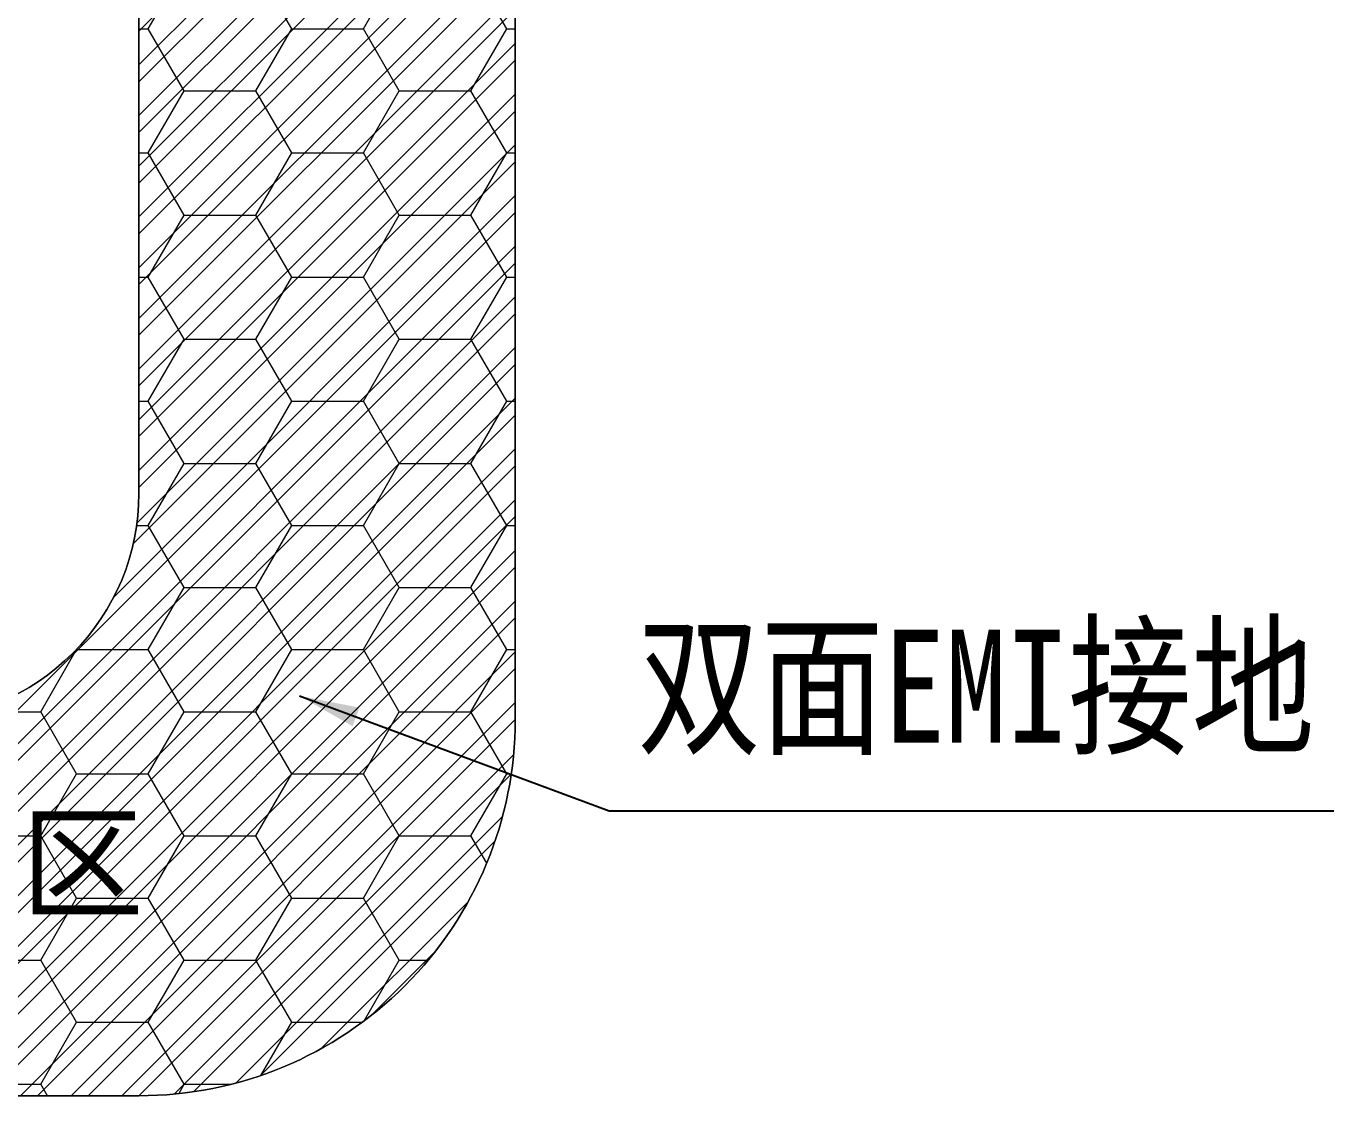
# Model space of a CAD drawing. Header units: millimetres. Extents: x 2674 to 3449, y -296 to 185.
# Drawn here: x 3254.02 to 3271.4, y -203.9 to -189.69 of the extents above; entities that cross this region are included whole.
import ezdxf

# ---------------------------------------------------------------- set-up
doc = ezdxf.new("R2010")
doc.units = ezdxf.units.MM
doc.layers.get('0').update_dxf_attribs({"lineweight": 5})
for name, color, linetype, lineweight in [('DIM', 3, 'Continuous', 5), ('EMI', 5, 'Continuous', 5), ('MFPC', 2, 'Continuous', 5)]:
    doc.layers.add(name, color=color, linetype=linetype, lineweight=lineweight)
doc.styles.add('RD', font='ROMAND.shx', dxfattribs={"width": 0.8})
doc.styles.add('宋体', font='SimSun.ttf')
doc.styles.add('汉字', font='SimSun.ttf')
doc.dimstyles.new('DIM', dxfattribs={"dimtxt": 0.8, "dimasz": 0.8, "dimexe": 0, "dimexo": 0.5, "dimgap": 0.11, "dimtad": 0, "dimzin": 1, "dimdsep": 46, "dimtxsty": 'RD', "dimcen": 0, "dimclrd": 256, "dimclre": 256, "dimclrt": 256, "dimadec": 0, "dimazin": 0, "dimtm": 1e-09, "dimtfac": 1, "dimtofl": 0, "dimtmove": 0, "dimatfit": 3, "dimfxl": 1, "dimlwe": -1, "dimarcsym": 0})

# ---------------------------------------------------------------- blocks, each defined once
blk = doc.blocks.new('R178MQK-041-MFPC-V01-A')
at = {"lineweight": 5}
h = blk.add_hatch(dxfattribs=at)
h.set_pattern_fill('ANSI32', color=251, scale=0.05)
edge = h.paths.add_edge_path()
edge.add_line((2662.654, -198.899), (2662.654, -189.399))
edge.add_line((2662.654, -189.399), (2667.654, -189.399))
edge.add_line((2667.654, -189.399), (2667.654, -195.899))
edge.add_arc((2670.654, -195.899), 3, 180, 270)
edge.add_line((2670.654, -198.899), (2672.504, -198.899))
edge.add_arc((2672.504, -195.899), 3, 270, 360)
edge.add_line((2675.504, -195.899), (2675.504, -184.541))
edge.add_arc((2674.904, -184.541), 0.6, 0, 4.13)
edge.add_line((2675.502, -184.498), (2680.505, -184.498))
edge.add_arc((2681.104, -184.541), 0.6, 175.87, 180)
edge.add_line((2680.504, -184.541), (2680.504, -198.899))
edge.add_arc((2675.504, -198.899), 5, -90, 0, ccw=False)
edge.add_line((2675.504, -203.899), (2667.654, -203.899))
edge.add_arc((2667.654, -198.899), 5, 180, 270, ccw=False)
at = {"layer": 'EMI', "lineweight": 5}
h = blk.add_hatch(dxfattribs=at)
h.set_pattern_fill('HONEY', color=5, scale=0.3)
edge = h.paths.add_edge_path()
edge.add_line((2681.945, -179.376), (2681.945, -177.577))
edge.add_line((2681.945, -177.577), (2662.373, -177.577))
edge.add_line((2662.373, -177.577), (2662.373, -189.704))
edge.add_arc((2661.654, -190.399), 1, 0, 44.0061, ccw=False)
edge.add_line((2662.654, -190.399), (2662.654, -198.899))
edge.add_arc((2667.654, -198.899), 5, 180, 270)
edge.add_line((2667.654, -203.899), (2675.504, -203.899))
edge.add_arc((2675.504, -198.899), 5, 270, 360)
edge.add_line((2680.504, -198.899), (2680.504, -184.541))
edge.add_arc((2681.104, -184.541), 0.6, 175.87, 180, ccw=False)
edge.add_line((2680.505, -184.498), (2675.502, -184.498))
edge.add_arc((2674.904, -184.541), 0.6, 0, 4.13, ccw=False)
edge.add_line((2675.504, -184.541), (2675.504, -195.899))
edge.add_arc((2672.504, -195.899), 3, -90, 0, ccw=False)
edge.add_line((2672.504, -198.899), (2670.654, -198.899))
edge.add_arc((2670.654, -195.899), 3, 180, 270, ccw=False)
edge.add_line((2667.654, -195.899), (2667.654, -190.399))
edge.add_arc((2668.654, -190.399), 1, 90, 180, ccw=False)
edge.add_line((2668.654, -189.399), (2672.354, -189.399))
edge.add_arc((2672.354, -188.399), 1, 270, 360)
edge.add_line((2673.354, -188.399), (2673.354, -180.376))
edge.add_arc((2674.354, -180.376), 1, 90, 180, ccw=False)
edge.add_line((2674.354, -179.376), (2681.945, -179.376))
at = {"color": 251, "lineweight": 5}
blk.add_lwpolyline([(2662.654, -198.899), (2662.654, -189.399), (2667.654, -189.399), (2667.654, -195.899, 0.414214), (2670.654, -198.899), (2672.504, -198.899, 0.414214), (2675.504, -195.899), (2675.504, -184.541, 0.018022), (2675.502, -184.498), (2680.505, -184.498, 0.018022), (2680.504, -184.541), (2680.504, -198.899, -0.414214), (2675.504, -203.899), (2667.654, -203.899, -0.414214)], format="xyb", close=True, dxfattribs=at)
at = {"layer": 'EMI', "color": 5, "lineweight": 5}
blk.add_lwpolyline([(2681.945, -179.376), (2681.945, -177.577), (2662.373, -177.577), (2662.373, -189.704, -0.194408), (2662.654, -190.399), (2662.654, -198.899, 0.414214), (2667.654, -203.899), (2675.504, -203.899, 0.414214), (2680.504, -198.899), (2680.504, -184.541, -0.018022), (2680.505, -184.498), (2675.502, -184.498, -0.018022), (2675.504, -184.541), (2675.504, -195.899, -0.414214), (2672.504, -198.899), (2670.654, -198.899, -0.414214), (2667.654, -195.899), (2667.654, -190.399, -0.414214), (2668.654, -189.399), (2672.354, -189.399, 0.414214), (2673.354, -188.399), (2673.354, -180.376, -0.414214), (2674.354, -179.376)], format="xyb", close=True, dxfattribs=at)
at = {"layer": 'MFPC', "color": 1, "lineweight": 5}
blk.add_lwpolyline([(2667.654, -203.899), (2675.504, -203.899, 0.414214), (2680.504, -198.899), (2680.504, -184.541, -0.414214), (2681.104, -183.941), (2681.354, -183.941, 0.414214), (2681.654, -183.641), (2681.654, -180.741, 0.414214), (2681.354, -180.441), (2674.654, -180.441, 0.414214), (2674.354, -180.741), (2674.354, -183.641, 0.414214), (2674.654, -183.941), (2674.904, -183.941, -0.414214), (2675.504, -184.541), (2675.504, -195.899, -0.414214), (2672.504, -198.899)], format="xyb", dxfattribs=at)
at = {"color": 251, "lineweight": 5, "insert": (2675.571, -200.206), "char_height": 1.2, "width": 38.8518, "attachment_point": 3, "style": '汉字'}
blk.add_mtext('{\\fSimSun|b0|i0|c134|p54;单层弯折区}', dxfattribs=at)

msp = doc.modelspace()

# ---------------------------------------------------------------- block references
at = {"layer": 'DIM', "lineweight": 5}
msp.add_blockref('R178MQK-041-MFPC-V01-A', (580.017, 0), dxfattribs=at)

# ---------------------------------------------------------------- texts
at = {"layer": 'DIM', "color": 3, "insert": (3271.1404, -197.7073), "char_height": 1.5, "width": 24.670352, "attachment_point": 3, "style": '宋体'}
msp.add_mtext('{\\W0.8;\\C256;双面EMI接地}', dxfattribs=at)

# ---------------------------------------------------------------- leaders
at = {"layer": 'DIM', "lineweight": 5}
msp.add_leader([(3257.6551, -198.5873), (3261.7688, -200.113), (3271.3956, -200.113)], dimstyle='DIM', override={"dimgap": 0.11, "dimtad": 0}, dxfattribs=at)

doc.saveas('drawing.dxf')
